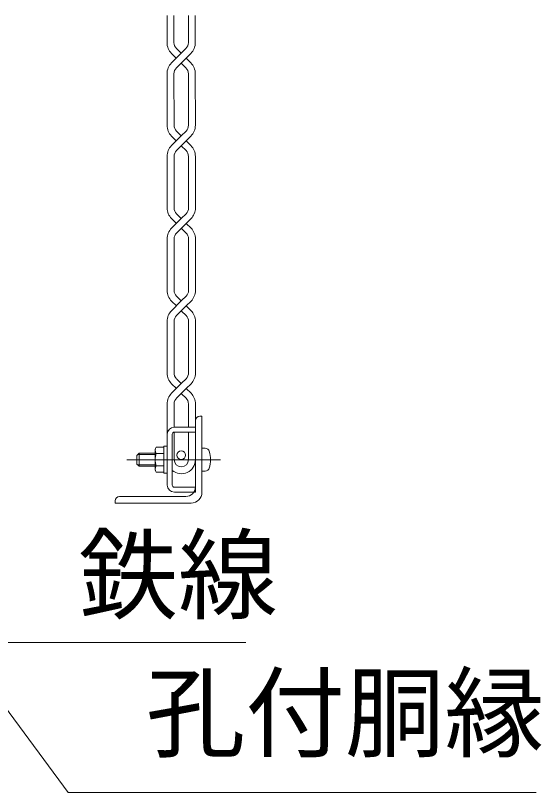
# Model space of a CAD drawing. Units: millimetres, scale not verified. Extents: x -14700 to 14700, y -10395 to 10395.
# Drawn here: x 3997 to 5209, y -461 to 1331 of the extents above; entities that cross this region are included whole.
import ezdxf
from ezdxf.enums import TextEntityAlignment as Align

# ---------------------------------------------------------------- set-up
doc = ezdxf.new("R2010")
doc.units = ezdxf.units.MM
doc.header["$LTSCALE"] = 70
doc.linetypes.add('USER1', pattern=[50.8, 31.75, -6.35, 6.35, -6.35])
for name, color, linetype, lineweight in [('0-0_D-STR-TXT', 7, 'Continuous', 9), ('0-1_D-STR1', 1, 'Continuous', 18), ('0-2_D-BMK', 2, 'USER1', 13), ('0-3_D-STR3', 3, 'Continuous', 13), ('0-A_D-STR2', 7, 'Continuous', 9)]:
    doc.layers.add(name, color=color, linetype=linetype, lineweight=lineweight)
doc.styles.add('ＭＳ ゴシック', font='')
doc.styles.get('ＭＳ ゴシック').set_extended_font_data('MS Gothic')

msp = doc.modelspace()

# ---------------------------------------------------------------- linework, layer by layer
at = {"layer": '0-0_D-STR-TXT'}
for points in [[(4527.61, -115.22), (3934.12, -115.22), (3637.55, 312.1)], [(5197.08, -460.86), (4118.09, -460.86), (3597.67, 244.58)]]:
    msp.add_lwpolyline(points, dxfattribs=at)
at = {"layer": '0-1_D-STR1'}
for p, q in [((4411.7, 244.18), (4411.7, 396.68)), ((4421.7, 406.68), (4426.7, 406.68)), ((4426.7, 231.68), (4426.7, 406.68)), ((4236.7, 221.68), (4389.2, 221.68)), ((4226.7, 211.68), (4226.7, 206.68)), ((4226.7, 206.68), (4401.7, 206.68))]:
    msp.add_line(p, q, dxfattribs=at)
for centre, radius, start, end in [((4421.7, 396.68), 10, 90, 180), ((4389.2, 244.18), 22.5, 270, 0), ((4236.7, 211.68), 10, 90, 180), ((4401.7, 231.68), 25, 270, 0)]:
    msp.add_arc(centre, radius, start, end, dxfattribs=at)
at = {"layer": '0-2_D-BMK'}
msp.add_line((4469.3, 306.68), (4253.59, 306.68), dxfattribs=at)
at = {"layer": '0-3_D-STR3'}
for p, q in [((4411.7, 381.68), (4363.2, 381.68)), ((4411.7, 381.68), (4411.7, 370.18)), ((4346.7, 365.18), (4346.7, 248.18)), ((4358.2, 365.18), (4358.2, 248.18)), ((4411.7, 370.18), (4363.2, 370.18)), ((4318.7, 331.18), (4321.22, 335.55)), ((4318.7, 282.18), (4318.7, 331.18)), ((4338.7, 335.55), (4321.22, 335.55)), ((4338.7, 337.93), (4338.7, 275.43)), ((4346.7, 337.93), (4338.7, 337.93)), ((4338.7, 277.81), (4338.7, 335.55)), ((4426.7, 332.93), (4426.7, 280.43)), ((4434.33, 332.93), (4426.7, 332.93)), ((4281.7, 321.68), (4276.7, 316.68)), ((4276.7, 296.68), (4276.7, 316.68)), ((4318.7, 318.68), (4278.7, 318.68)), ((4281.7, 291.68), (4281.7, 321.68)), ((4318.7, 321.68), (4281.7, 321.68)), ((4338.7, 321.11), (4321.22, 321.11)), ((4281.7, 291.68), (4276.7, 296.68)), ((4318.7, 294.68), (4278.7, 294.68)), ((4318.7, 291.68), (4281.7, 291.68)), ((4338.7, 292.25), (4321.22, 292.25)), ((4318.7, 282.18), (4321.22, 277.81)), ((4338.7, 277.81), (4321.22, 277.81)), ((4346.7, 275.43), (4338.7, 275.43)), ((4434.33, 280.43), (4426.7, 280.43)), ((4411.7, 243.18), (4363.2, 243.18)), ((4411.7, 243.18), (4411.7, 231.68)), ((4411.7, 231.68), (4363.2, 231.68))]:
    msp.add_line(p, q, dxfattribs=at)
msp.add_circle((4379.06, 316.84), 10, dxfattribs=at)
for centre, radius, start, end in [((4363.2, 365.18), 16.5, 90, 180), ((4363.2, 365.18), 5, 90, 180), ((4331.77, 328.33), 12.78, 145.61585, 214.38415), ((4434.33, 323.43), 9.5, 16.07286, 90), ((4376.2, 306.68), 70, 343.92714, 16.07286), ((4366.75, 306.68), 47.77, 162.4121, 197.5879), ((4331.77, 285.03), 12.78, 145.61586, 214.38415), ((4434.33, 289.93), 9.5, 270, 343.92714), ((4363.2, 248.18), 16.5, 180, 270), ((4363.2, 248.18), 5, 180, 270)]:
    msp.add_arc(centre, radius, start, end, dxfattribs=at)
at = {"layer": '0-A_D-STR2'}
for p, q in [((4346.14, 1268.42), (4346.14, 1331.02)), ((4362.18, 1268.44), (4362.18, 1331.02)), ((4395.32, 1268.44), (4395.32, 1331.02)), ((4411.36, 1268.42), (4411.36, 1331.02)), ((4367.74, 1255), (4378.75, 1244)), ((4389.75, 1255), (4378.75, 1244)), ((4378.75, 1244), (4356.39, 1221.64)), ((4356.39, 1243.67), (4367.4, 1232.65)), ((4401.11, 1243.67), (4390.09, 1232.65)), ((4390.09, 1232.65), (4367.74, 1210.31)), ((4378.75, 1221.31), (4389.75, 1210.31)), ((4390.09, 1232.65), (4401.11, 1221.64)), ((4346.28, 1077.82), (4346.14, 1196.89)), ((4362.32, 1077.84), (4362.18, 1196.87)), ((4395.46, 1077.84), (4395.32, 1196.87)), ((4411.5, 1077.82), (4411.36, 1196.89)), ((4367.89, 1064.4), (4378.89, 1053.4)), ((4356.53, 1053.07), (4367.55, 1042.06)), ((4390.23, 1042.06), (4367.89, 1019.71)), ((4401.25, 1053.07), (4390.23, 1042.06)), ((4390.23, 1042.06), (4401.25, 1031.04)), ((4378.89, 1030.71), (4389.9, 1019.71)), ((4346.45, 887.42), (4346.28, 1006.29)), ((4362.49, 887.44), (4362.32, 1006.27)), ((4395.63, 887.44), (4395.46, 1006.27)), ((4411.67, 887.42), (4411.5, 1006.29)), ((4379.06, 863), (4356.7, 840.64)), ((4356.7, 862.67), (4367.72, 851.65)), ((4368.06, 874), (4379.06, 863)), ((4390.07, 874), (4379.06, 863)), ((4390.4, 851.65), (4368.06, 829.3)), ((4379.06, 840.31), (4390.07, 829.3)), ((4346.45, 697.09), (4346.45, 815.89)), ((4362.49, 695.83), (4362.49, 815.87)), ((4395.63, 695.83), (4395.63, 815.87)), ((4411.67, 697.09), (4411.67, 815.89)), ((4367.15, 684.58), (4379.06, 672.67)), ((4390.97, 684.58), (4379.06, 672.67)), ((4379.06, 672.67), (4356.7, 650.31)), ((4356.7, 672.34), (4367.72, 661.32)), ((4401.42, 672.34), (4390.4, 661.32)), ((4390.4, 661.32), (4367.15, 638.07)), ((4379.06, 649.98), (4390.97, 638.07)), ((4390.4, 661.32), (4401.42, 650.31)), ((4346.45, 506.49), (4346.45, 625.56)), ((4362.49, 507.75), (4362.49, 626.82)), ((4395.63, 507.75), (4395.63, 626.82)), ((4411.67, 506.49), (4411.67, 625.56)), ((4368.93, 492.2), (4379.06, 482.07)), ((4390.97, 493.98), (4379.06, 482.07)), ((4379.06, 482.07), (4356.7, 459.71)), ((4356.7, 481.74), (4367.72, 470.73)), ((4390.4, 470.73), (4368.94, 449.26)), ((4401.42, 481.74), (4390.4, 470.73)), ((4390.4, 470.73), (4401.42, 459.71)), ((4379.06, 459.38), (4390.97, 447.47)), ((4346.45, 364.75), (4346.45, 434.96)), ((4362.49, 381.66), (4362.49, 433.7)), ((4395.63, 381.68), (4395.63, 436.22)), ((4411.67, 305.58), (4411.67, 434.96)), ((4362.49, 306.84), (4362.49, 370.13)), ((4395.63, 306.84), (4395.63, 370.18))]:
    msp.add_line(p, q, dxfattribs=at)
for points in [[(4389.9, 1064.4), (4378.89, 1053.4), (4356.53, 1031.04)], [(4401.42, 862.67), (4390.4, 851.65), (4401.42, 840.64)]]:
    msp.add_lwpolyline(points, dxfattribs=at)
for centre, radius, start, end in [((4381.14, 1268.42), 35, 180, 225), ((4381.18, 1268.44), 19, 180, 225), ((4376.32, 1268.44), 19, 315, 0), ((4376.36, 1268.42), 35, 315, 0), ((4381.14, 1196.89), 35, 135, 180), ((4376.36, 1196.89), 35, 0, 45), ((4381.18, 1196.87), 19, 135.00055, 180), ((4376.32, 1196.87), 19, 0, 44.99915), ((4381.28, 1077.82), 35, 180, 225), ((4381.32, 1077.84), 19, 180, 225), ((4376.46, 1077.84), 19, 315, 0), ((4376.5, 1077.82), 35, 315, 0), ((4381.28, 1006.29), 35, 135, 180), ((4376.5, 1006.29), 35, 0, 45), ((4381.32, 1006.27), 19, 135.00055, 180), ((4376.46, 1006.27), 19, 0, 44.99915), ((4381.45, 887.42), 35, 180, 225), ((4381.49, 887.44), 19, 180, 225), ((4376.63, 887.44), 19, 315, 0), ((4376.67, 887.42), 35, 315, 0), ((4381.45, 815.89), 35, 135, 180), ((4381.49, 815.87), 19, 135.00055, 180), ((4376.63, 815.87), 19, 0, 44.99915), ((4376.67, 815.89), 35, 0, 45), ((4381.45, 697.09), 35, 180, 225), ((4381.45, 697.09), 19, 180, 225), ((4376.67, 697.09), 19, 315, 0), ((4376.67, 697.09), 35, 315, 0), ((4381.45, 625.56), 35, 135, 180), ((4376.67, 625.56), 35, 0, 45), ((4381.45, 625.56), 19, 135, 180), ((4376.67, 625.56), 19, 0, 45), ((4381.45, 506.49), 35, 180, 225), ((4381.45, 506.49), 19, 176.19604, 225), ((4376.67, 506.49), 19, 315, 3.80396), ((4376.67, 506.49), 35, 315, 0), ((4381.45, 434.96), 35, 135, 180), ((4381.45, 434.96), 19, 131.18669, 180), ((4376.67, 434.96), 19, 0, 48.80016), ((4376.67, 434.96), 35, 0, 45), ((4379.06, 306.84), 32.61, 230.23061, 0), ((4379.06, 306.84), 16.57, 180, 0)]:
    msp.add_arc(centre, radius, start, end, dxfattribs=at)

# ---------------------------------------------------------------- texts
at = {"layer": '0-0_D-STR-TXT', "style": 'ＭＳ ゴシック'}
for s, p in [('鉄線', (4141.97, -93.55)), ('孔付胴縁', (4297.21, -411.92))]:
    msp.add_text(s, height=168.3, dxfattribs=at).set_placement(p, align=Align.BOTTOM_LEFT)

doc.saveas('drawing.dxf')
